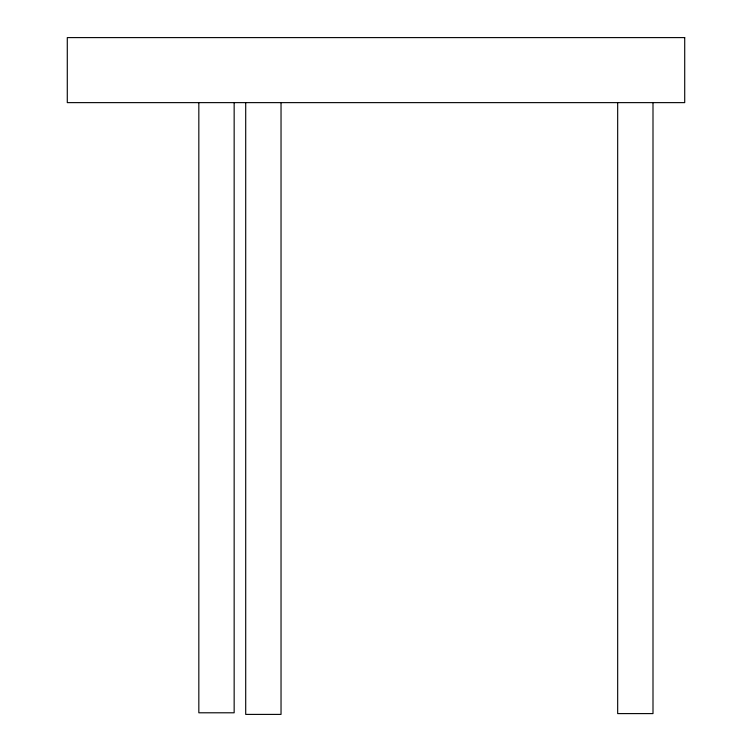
<?xml version="1.0" encoding="UTF-8"?>
<svg xmlns="http://www.w3.org/2000/svg" width="752" height="752" viewBox="0 0 752 752"><rect width="100%" height="100%" fill="white"/><g stroke="black" fill="none" stroke-linecap="round" stroke-linejoin="round"><path stroke-width="1.13" d="M652.999 102.629L652.999 713.601L617.674 713.601L617.674 102.629M281.032 102.629L281.032 714.4L245.707 714.4L245.707 102.629M234.154 102.629L234.154 712.793L198.829 712.793L198.829 102.629M684.715 37.6L67.285 37.6L67.285 102.629L684.715 102.629L684.715 37.6"/></g></svg>
